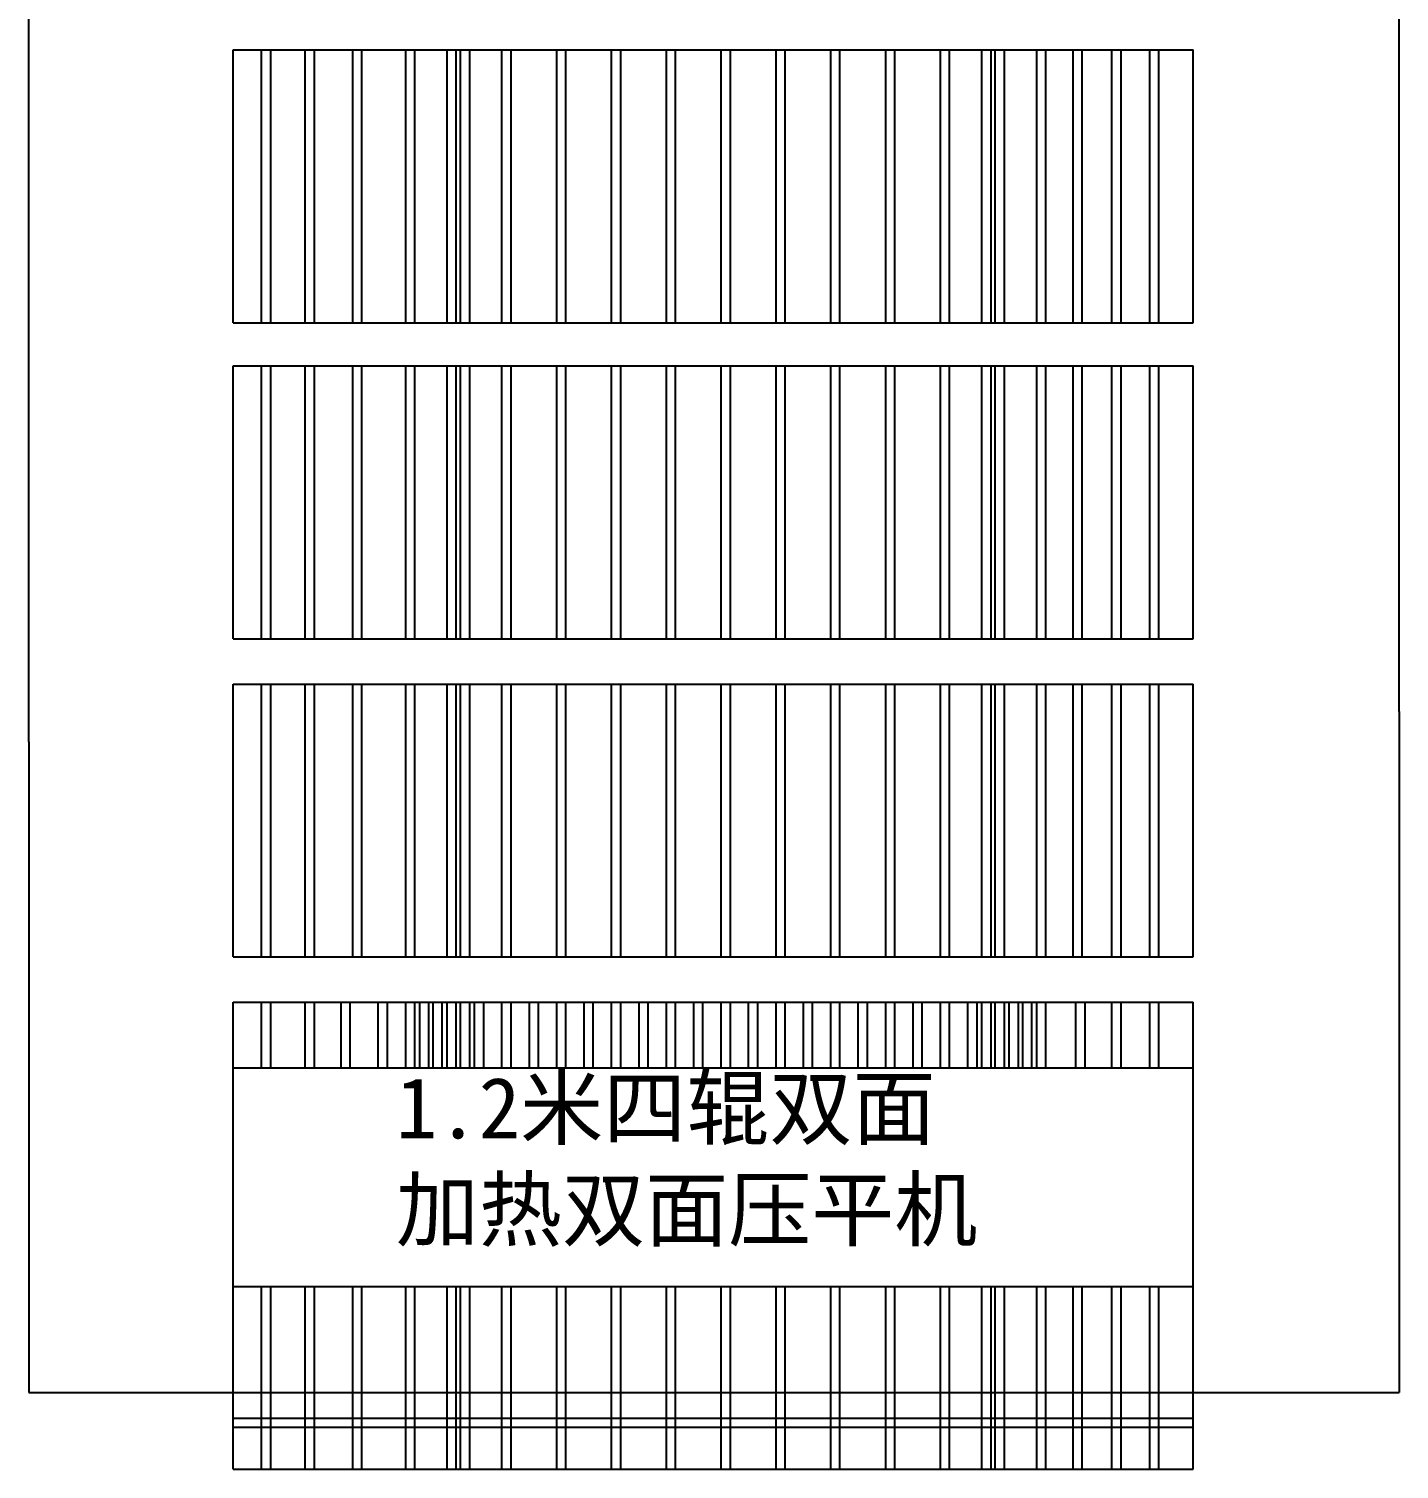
# Model space of a CAD drawing. Header units: millimetres. Extents: x 5343 to 29633, y -275 to 12336.
# Drawn here: x 24554 to 29054, y 2577 to 7307 of the extents above; entities that cross this region are included whole.
import ezdxf

# ---------------------------------------------------------------- set-up
doc = ezdxf.new("R2010")
doc.units = ezdxf.units.MM
doc.styles.get("Standard").update_dxf_attribs({"font": 'arial.ttf', "height": 200})

msp = doc.modelspace()

# ---------------------------------------------------------------- linework, layer by layer
for p, q in [((29054.1, 5065.1), (29054.1, 7597.6)), ((24554.1, 4965.1), (24554.1, 7497.6)), ((25225.6, 7238), (28377.6, 7238)), ((25225.6, 6341.6), (25225.6, 7238)), ((25318.3, 6341.6), (25318.3, 7238)), ((25348.3, 6341.6), (25348.3, 7238)), ((25375.6, 7238), (28227.6, 7238)), ((25461.8, 6341.6), (25461.8, 7238)), ((25491.8, 6341.6), (25491.8, 7238)), ((25617.7, 6341.6), (25617.7, 7238)), ((25647.7, 6341.6), (25647.7, 7238)), ((25791.8, 6341.6), (25791.8, 7238)), ((25821.8, 6341.6), (25821.8, 7238)), ((25927.8, 6341.6), (25927.8, 7238)), ((25927.8, 6341.6), (25927.8, 7238)), ((25927.8, 6341.6), (25927.8, 7238)), ((25957.8, 6341.6), (25957.8, 7238)), ((25957.8, 6341.6), (25957.8, 7238)), ((25957.8, 6341.6), (25957.8, 7238)), ((25971.8, 6341.6), (25971.8, 7238)), ((26001.8, 6341.6), (26001.8, 7238)), ((26107.8, 6341.6), (26107.8, 7238)), ((26107.8, 6341.6), (26107.8, 7238)), ((26107.8, 6341.6), (26107.8, 7238)), ((26107.8, 6341.6), (26107.8, 7238)), ((26137.8, 6341.6), (26137.8, 7238)), ((26137.8, 6341.6), (26137.8, 7238)), ((26137.8, 6341.6), (26137.8, 7238)), ((26137.8, 6341.6), (26137.8, 7238)), ((26287.8, 6341.6), (26287.8, 7238)), ((26287.8, 6341.6), (26287.8, 7238)), ((26287.8, 6341.6), (26287.8, 7238)), ((26287.8, 6341.6), (26287.8, 7238)), ((26317.8, 6341.6), (26317.8, 7238)), ((26317.8, 6341.6), (26317.8, 7238)), ((26317.8, 6341.6), (26317.8, 7238)), ((26317.8, 6341.6), (26317.8, 7238)), ((26467.8, 6341.6), (26467.8, 7238)), ((26467.8, 6341.6), (26467.8, 7238)), ((26497.8, 6341.6), (26497.8, 7238)), ((26497.8, 6341.6), (26497.8, 7238)), ((26647.8, 6341.6), (26647.8, 7238)), ((26647.8, 6341.6), (26647.8, 7238)), ((26677.8, 6341.6), (26677.8, 7238)), ((26677.8, 6341.6), (26677.8, 7238)), ((26827.8, 6341.6), (26827.8, 7238)), ((26827.8, 6341.6), (26827.8, 7238)), ((26827.8, 6341.6), (26827.8, 7238)), ((26827.8, 6341.6), (26827.8, 7238)), ((26857.8, 6341.6), (26857.8, 7238)), ((26857.8, 6341.6), (26857.8, 7238)), ((26857.8, 6341.6), (26857.8, 7238)), ((26857.8, 6341.6), (26857.8, 7238)), ((27007.8, 6341.6), (27007.8, 7238)), ((27007.8, 6341.6), (27007.8, 7238)), ((27007.8, 6341.6), (27007.8, 7238)), ((27007.8, 6341.6), (27007.8, 7238)), ((27007.8, 6341.6), (27007.8, 7238)), ((27037.8, 6341.6), (27037.8, 7238)), ((27037.8, 6341.6), (27037.8, 7238)), ((27037.8, 6341.6), (27037.8, 7238)), ((27037.8, 6341.6), (27037.8, 7238)), ((27037.8, 6341.6), (27037.8, 7238)), ((27187.8, 6341.6), (27187.8, 7238)), ((27187.8, 6341.6), (27187.8, 7238)), ((27187.8, 6341.6), (27187.8, 7238)), ((27217.8, 6341.6), (27217.8, 7238)), ((27217.8, 6341.6), (27217.8, 7238)), ((27217.8, 6341.6), (27217.8, 7238)), ((27367.8, 6341.6), (27367.8, 7238)), ((27397.8, 6341.6), (27397.8, 7238)), ((27547.8, 6341.6), (27547.8, 7238)), ((27547.8, 6341.6), (27547.8, 7238)), ((27547.8, 6341.6), (27547.8, 7238)), ((27577.8, 6341.6), (27577.8, 7238)), ((27577.8, 6341.6), (27577.8, 7238)), ((27577.8, 6341.6), (27577.8, 7238)), ((27683.8, 6341.6), (27683.8, 7238)), ((27683.8, 6341.6), (27683.8, 7238)), ((27683.8, 6341.6), (27683.8, 7238)), ((27713.8, 6341.6), (27713.8, 7238)), ((27713.8, 6341.6), (27713.8, 7238)), ((27713.8, 6341.6), (27713.8, 7238)), ((27727.8, 6341.6), (27727.8, 7238)), ((27727.8, 6341.6), (27727.8, 7238)), ((27727.8, 6341.6), (27727.8, 7238)), ((27727.8, 6341.6), (27727.8, 7238)), ((27757.8, 6341.6), (27757.8, 7238)), ((27757.8, 6341.6), (27757.8, 7238)), ((27757.8, 6341.6), (27757.8, 7238)), ((27757.8, 6341.6), (27757.8, 7238)), ((27863.8, 6341.6), (27863.8, 7238)), ((27893.8, 6341.6), (27893.8, 7238)), ((27983.3, 6341.6), (27983.3, 7238)), ((28013.3, 6341.6), (28013.3, 7238)), ((28110.6, 6341.6), (28110.6, 7238)), ((28140.6, 6341.6), (28140.6, 7238)), ((28235, 6341.6), (28235, 7238)), ((28265, 6341.6), (28265, 7238)), ((28377.6, 6341.6), (28377.6, 7238)), ((25225.6, 6341.6), (28377.6, 6341.6)), ((25225.6, 6200.4), (28377.6, 6200.4)), ((25225.6, 5304.1), (25225.6, 6200.4)), ((25318.3, 5304.1), (25318.3, 6200.4)), ((25348.3, 5304.1), (25348.3, 6200.4)), ((25375.6, 6200.4), (28227.6, 6200.4)), ((25461.8, 5304.1), (25461.8, 6200.4)), ((25491.8, 5304.1), (25491.8, 6200.4)), ((25617.7, 5304.1), (25617.7, 6200.4)), ((25647.7, 5304.1), (25647.7, 6200.4)), ((25791.8, 5304.1), (25791.8, 6200.4)), ((25821.8, 5304.1), (25821.8, 6200.4)), ((25927.8, 5304.1), (25927.8, 6200.4)), ((25927.8, 5304.1), (25927.8, 6200.4)), ((25927.8, 5304.1), (25927.8, 6200.4)), ((25957.8, 5304.1), (25957.8, 6200.4)), ((25957.8, 5304.1), (25957.8, 6200.4)), ((25957.8, 5304.1), (25957.8, 6200.4)), ((25971.8, 5304.1), (25971.8, 6200.4)), ((26001.8, 5304.1), (26001.8, 6200.4)), ((26107.8, 5304.1), (26107.8, 6200.4)), ((26107.8, 5304.1), (26107.8, 6200.4)), ((26107.8, 5304.1), (26107.8, 6200.4)), ((26107.8, 5304.1), (26107.8, 6200.4)), ((26137.8, 5304.1), (26137.8, 6200.4)), ((26137.8, 5304.1), (26137.8, 6200.4)), ((26137.8, 5304.1), (26137.8, 6200.4)), ((26137.8, 5304.1), (26137.8, 6200.4)), ((26287.8, 5304.1), (26287.8, 6200.4)), ((26287.8, 5304.1), (26287.8, 6200.4)), ((26287.8, 5304.1), (26287.8, 6200.4)), ((26287.8, 5304.1), (26287.8, 6200.4)), ((26317.8, 5304.1), (26317.8, 6200.4)), ((26317.8, 5304.1), (26317.8, 6200.4)), ((26317.8, 5304.1), (26317.8, 6200.4)), ((26317.8, 5304.1), (26317.8, 6200.4)), ((26467.8, 5304.1), (26467.8, 6200.4)), ((26467.8, 5304.1), (26467.8, 6200.4)), ((26497.8, 5304.1), (26497.8, 6200.4)), ((26497.8, 5304.1), (26497.8, 6200.4)), ((26647.8, 5304.1), (26647.8, 6200.4)), ((26647.8, 5304.1), (26647.8, 6200.4)), ((26677.8, 5304.1), (26677.8, 6200.4)), ((26677.8, 5304.1), (26677.8, 6200.4)), ((26827.8, 5304.1), (26827.8, 6200.4)), ((26827.8, 5304.1), (26827.8, 6200.4)), ((26827.8, 5304.1), (26827.8, 6200.4)), ((26827.8, 5304.1), (26827.8, 6200.4)), ((26857.8, 5304.1), (26857.8, 6200.4)), ((26857.8, 5304.1), (26857.8, 6200.4)), ((26857.8, 5304.1), (26857.8, 6200.4)), ((26857.8, 5304.1), (26857.8, 6200.4)), ((27007.8, 5304.1), (27007.8, 6200.4)), ((27007.8, 5304.1), (27007.8, 6200.4)), ((27007.8, 5304.1), (27007.8, 6200.4)), ((27007.8, 5304.1), (27007.8, 6200.4)), ((27007.8, 5304.1), (27007.8, 6200.4)), ((27037.8, 5304.1), (27037.8, 6200.4)), ((27037.8, 5304.1), (27037.8, 6200.4)), ((27037.8, 5304.1), (27037.8, 6200.4)), ((27037.8, 5304.1), (27037.8, 6200.4)), ((27037.8, 5304.1), (27037.8, 6200.4)), ((27187.8, 5304.1), (27187.8, 6200.4)), ((27187.8, 5304.1), (27187.8, 6200.4)), ((27187.8, 5304.1), (27187.8, 6200.4)), ((27217.8, 5304.1), (27217.8, 6200.4)), ((27217.8, 5304.1), (27217.8, 6200.4)), ((27217.8, 5304.1), (27217.8, 6200.4)), ((27367.8, 5304.1), (27367.8, 6200.4)), ((27397.8, 5304.1), (27397.8, 6200.4)), ((27547.8, 5304.1), (27547.8, 6200.4)), ((27547.8, 5304.1), (27547.8, 6200.4)), ((27547.8, 5304.1), (27547.8, 6200.4)), ((27577.8, 5304.1), (27577.8, 6200.4)), ((27577.8, 5304.1), (27577.8, 6200.4)), ((27577.8, 5304.1), (27577.8, 6200.4)), ((27683.8, 5304.1), (27683.8, 6200.4)), ((27683.8, 5304.1), (27683.8, 6200.4)), ((27683.8, 5304.1), (27683.8, 6200.4)), ((27713.8, 5304.1), (27713.8, 6200.4)), ((27713.8, 5304.1), (27713.8, 6200.4)), ((27713.8, 5304.1), (27713.8, 6200.4)), ((27727.8, 5304.1), (27727.8, 6200.4)), ((27727.8, 5304.1), (27727.8, 6200.4)), ((27727.8, 5304.1), (27727.8, 6200.4)), ((27727.8, 5304.1), (27727.8, 6200.4)), ((27757.8, 5304.1), (27757.8, 6200.4)), ((27757.8, 5304.1), (27757.8, 6200.4)), ((27757.8, 5304.1), (27757.8, 6200.4)), ((27757.8, 5304.1), (27757.8, 6200.4)), ((27863.8, 5304.1), (27863.8, 6200.4)), ((27893.8, 5304.1), (27893.8, 6200.4)), ((27983.3, 5304.1), (27983.3, 6200.4)), ((28013.3, 5304.1), (28013.3, 6200.4)), ((28110.6, 5304.1), (28110.6, 6200.4)), ((28140.6, 5304.1), (28140.6, 6200.4)), ((28235, 5304.1), (28235, 6200.4)), ((28265, 5304.1), (28265, 6200.4)), ((28377.6, 5304.1), (28377.6, 6200.4)), ((25225.6, 5304.1), (28377.6, 5304.1)), ((25225.6, 5155.4), (28377.6, 5155.4)), ((25225.6, 4259.1), (25225.6, 5155.4)), ((25318.3, 4259.1), (25318.3, 5155.4)), ((25348.3, 4259.1), (25348.3, 5155.4)), ((25461.8, 4259.1), (25461.8, 5155.4)), ((25491.8, 4259.1), (25491.8, 5155.4)), ((25617.7, 4259.1), (25617.7, 5155.4)), ((25647.7, 4259.1), (25647.7, 5155.4)), ((25791.8, 4259.1), (25791.8, 5155.4)), ((25821.8, 4259.1), (25821.8, 5155.4)), ((25927.8, 4259.1), (25927.8, 5155.4)), ((25927.8, 4259.1), (25927.8, 5155.4)), ((25927.8, 4259.1), (25927.8, 5155.4)), ((25957.8, 4259.1), (25957.8, 5155.4)), ((25957.8, 4259.1), (25957.8, 5155.4)), ((25957.8, 4259.1), (25957.8, 5155.4)), ((25971.8, 4259.1), (25971.8, 5155.4)), ((26001.8, 4259.1), (26001.8, 5155.4)), ((26107.8, 4259.1), (26107.8, 5155.4)), ((26107.8, 4259.1), (26107.8, 5155.4)), ((26107.8, 4259.1), (26107.8, 5155.4)), ((26107.8, 4259.1), (26107.8, 5155.4)), ((26137.8, 4259.1), (26137.8, 5155.4)), ((26137.8, 4259.1), (26137.8, 5155.4)), ((26137.8, 4259.1), (26137.8, 5155.4)), ((26137.8, 4259.1), (26137.8, 5155.4)), ((26287.8, 4259.1), (26287.8, 5155.4)), ((26287.8, 4259.1), (26287.8, 5155.4)), ((26287.8, 4259.1), (26287.8, 5155.4)), ((26287.8, 4259.1), (26287.8, 5155.4)), ((26317.8, 4259.1), (26317.8, 5155.4)), ((26317.8, 4259.1), (26317.8, 5155.4)), ((26317.8, 4259.1), (26317.8, 5155.4)), ((26317.8, 4259.1), (26317.8, 5155.4)), ((26467.8, 4259.1), (26467.8, 5155.4)), ((26467.8, 4259.1), (26467.8, 5155.4)), ((26497.8, 4259.1), (26497.8, 5155.4)), ((26497.8, 4259.1), (26497.8, 5155.4)), ((26647.8, 4259.1), (26647.8, 5155.4)), ((26647.8, 4259.1), (26647.8, 5155.4)), ((26677.8, 4259.1), (26677.8, 5155.4)), ((26677.8, 4259.1), (26677.8, 5155.4)), ((26827.8, 4259.1), (26827.8, 5155.4)), ((26827.8, 4259.1), (26827.8, 5155.4)), ((26827.8, 4259.1), (26827.8, 5155.4)), ((26827.8, 4259.1), (26827.8, 5155.4)), ((26857.8, 4259.1), (26857.8, 5155.4)), ((26857.8, 4259.1), (26857.8, 5155.4)), ((26857.8, 4259.1), (26857.8, 5155.4)), ((26857.8, 4259.1), (26857.8, 5155.4)), ((27007.8, 4259.1), (27007.8, 5155.4)), ((27007.8, 4259.1), (27007.8, 5155.4)), ((27007.8, 4259.1), (27007.8, 5155.4)), ((27007.8, 4259.1), (27007.8, 5155.4)), ((27007.8, 4259.1), (27007.8, 5155.4)), ((27037.8, 4259.1), (27037.8, 5155.4)), ((27037.8, 4259.1), (27037.8, 5155.4)), ((27037.8, 4259.1), (27037.8, 5155.4)), ((27037.8, 4259.1), (27037.8, 5155.4)), ((27037.8, 4259.1), (27037.8, 5155.4)), ((27187.8, 4259.1), (27187.8, 5155.4)), ((27187.8, 4259.1), (27187.8, 5155.4)), ((27187.8, 4259.1), (27187.8, 5155.4)), ((27217.8, 4259.1), (27217.8, 5155.4)), ((27217.8, 4259.1), (27217.8, 5155.4)), ((27217.8, 4259.1), (27217.8, 5155.4)), ((27367.8, 4259.1), (27367.8, 5155.4)), ((27397.8, 4259.1), (27397.8, 5155.4)), ((27547.8, 4259.1), (27547.8, 5155.4)), ((27547.8, 4259.1), (27547.8, 5155.4)), ((27547.8, 4259.1), (27547.8, 5155.4)), ((27577.8, 4259.1), (27577.8, 5155.4)), ((27577.8, 4259.1), (27577.8, 5155.4)), ((27577.8, 4259.1), (27577.8, 5155.4)), ((27683.8, 4259.1), (27683.8, 5155.4)), ((27683.8, 4259.1), (27683.8, 5155.4)), ((27683.8, 4259.1), (27683.8, 5155.4)), ((27713.8, 4259.1), (27713.8, 5155.4)), ((27713.8, 4259.1), (27713.8, 5155.4)), ((27713.8, 4259.1), (27713.8, 5155.4)), ((27727.8, 4259.1), (27727.8, 5155.4)), ((27727.8, 4259.1), (27727.8, 5155.4)), ((27727.8, 4259.1), (27727.8, 5155.4)), ((27727.8, 4259.1), (27727.8, 5155.4)), ((27757.8, 4259.1), (27757.8, 5155.4)), ((27757.8, 4259.1), (27757.8, 5155.4)), ((27757.8, 4259.1), (27757.8, 5155.4)), ((27757.8, 4259.1), (27757.8, 5155.4)), ((27863.8, 4259.1), (27863.8, 5155.4)), ((27893.8, 4259.1), (27893.8, 5155.4)), ((27983.3, 4259.1), (27983.3, 5155.4)), ((28013.3, 4259.1), (28013.3, 5155.4)), ((28110.6, 4259.1), (28110.6, 5155.4)), ((28140.6, 4259.1), (28140.6, 5155.4)), ((28235, 4259.1), (28235, 5155.4)), ((28265, 4259.1), (28265, 5155.4)), ((28377.6, 4259.1), (28377.6, 5155.4)), ((29054.1, 5065.1), (29054.1, 2828.5)), ((24554.1, 4965.1), (24554.1, 2828.5)), ((25225.6, 4259.1), (28377.6, 4259.1)), ((25225.6, 4110.6), (28377.6, 4110.6)), ((25225.6, 3177.2), (25225.6, 4110.6)), ((25318.3, 3895), (25318.3, 4110.6)), ((25348.3, 3895), (25348.3, 4110.6)), ((25461.8, 3895), (25461.8, 4110.6)), ((25491.8, 3895), (25491.8, 4110.6)), ((25579.6, 3895), (25579.6, 4110.6)), ((25609.6, 3895), (25609.6, 4110.6)), ((25701.8, 3895), (25701.8, 4110.6)), ((25731.8, 3895), (25731.8, 4110.6)), ((25791.8, 3895), (25791.8, 4110.6)), ((25821.8, 3895), (25821.8, 4110.6)), ((25837.8, 3895), (25837.8, 4110.6)), ((25867.8, 3895), (25867.8, 4110.6)), ((25881.8, 3895), (25881.8, 4110.6)), ((25911.8, 3895), (25911.8, 4110.6)), ((25927.8, 3895), (25927.8, 4110.6)), ((25957.8, 3895), (25957.8, 4110.6)), ((25971.8, 3895), (25971.8, 4110.6)), ((26001.8, 3895), (26001.8, 4110.6)), ((26017.8, 3895), (26017.8, 4110.6)), ((26047.8, 3895), (26047.8, 4110.6)), ((26107.8, 3895), (26107.8, 4110.6)), ((26137.8, 3895), (26137.8, 4110.6)), ((26197.8, 3895), (26197.8, 4110.6)), ((26227.8, 3895), (26227.8, 4110.6)), ((26287.8, 3895), (26287.8, 4110.6)), ((26317.8, 3895), (26317.8, 4110.6)), ((26377.8, 3895), (26377.8, 4110.6)), ((26407.8, 3895), (26407.8, 4110.6)), ((26467.8, 3895), (26467.8, 4110.6)), ((26497.8, 3895), (26497.8, 4110.6)), ((26557.8, 3895), (26557.8, 4110.6)), ((26587.8, 3895), (26587.8, 4110.6)), ((26647.8, 3895), (26647.8, 4110.6)), ((26677.8, 3895), (26677.8, 4110.6)), ((26737.8, 3895), (26737.8, 4110.6)), ((26767.8, 3895), (26767.8, 4110.6)), ((26827.8, 3895), (26827.8, 4110.6)), ((26857.8, 3895), (26857.8, 4110.6)), ((26917.8, 3895), (26917.8, 4110.6)), ((26947.8, 3895), (26947.8, 4110.6)), ((27007.8, 3895), (27007.8, 4110.6)), ((27037.8, 3895), (27037.8, 4110.6)), ((27097.8, 3895), (27097.8, 4110.6)), ((27127.8, 3895), (27127.8, 4110.6)), ((27187.8, 3895), (27187.8, 4110.6)), ((27217.8, 3895), (27217.8, 4110.6)), ((27277.8, 3895), (27277.8, 4110.6)), ((27307.8, 3895), (27307.8, 4110.6)), ((27367.8, 3895), (27367.8, 4110.6)), ((27397.8, 3895), (27397.8, 4110.6)), ((27457.8, 3895), (27457.8, 4110.6)), ((27487.8, 3895), (27487.8, 4110.6)), ((27547.8, 3895), (27547.8, 4110.6)), ((27577.8, 3895), (27577.8, 4110.6)), ((27637.8, 3895), (27637.8, 4110.6)), ((27667.8, 3895), (27667.8, 4110.6)), ((27683.8, 3895), (27683.8, 4110.6)), ((27713.8, 3895), (27713.8, 4110.6)), ((27727.8, 3895), (27727.8, 4110.6)), ((27757.8, 3895), (27757.8, 4110.6)), ((27773.8, 3895), (27773.8, 4110.6)), ((27803.8, 3895), (27803.8, 4110.6)), ((27817.8, 3895), (27817.8, 4110.6)), ((27847.8, 3895), (27847.8, 4110.6)), ((27863.8, 3895), (27863.8, 4110.6)), ((27893.8, 3895), (27893.8, 4110.6)), ((27992.6, 3895), (27992.6, 4110.6)), ((28022.6, 3895), (28022.6, 4110.6)), ((28110.6, 3895), (28110.6, 4110.6)), ((28140.6, 3895), (28140.6, 4110.6)), ((28235, 3895), (28235, 4110.6)), ((28265, 3895), (28265, 4110.6)), ((28377.6, 3177.2), (28377.6, 4110.6)), ((25225.6, 3895), (28377.6, 3895)), ((25225.6, 3177.2), (28377.6, 3177.2)), ((25225.6, 2577.2), (25225.6, 3177.2)), ((25318.3, 2577.2), (25318.3, 3177.2)), ((25348.3, 2577.2), (25348.3, 3177.2)), ((25375.6, 3177.2), (28227.6, 3177.2)), ((25461.8, 2577.2), (25461.8, 3177.2)), ((25491.8, 2577.2), (25491.8, 3177.2)), ((25617.7, 2577.2), (25617.7, 3177.2)), ((25647.7, 2577.2), (25647.7, 3177.2)), ((25791.8, 2577.2), (25791.8, 3177.2)), ((25821.8, 2577.2), (25821.8, 3177.2)), ((25927.8, 2577.2), (25927.8, 3177.2)), ((25927.8, 2577.2), (25927.8, 3177.2)), ((25927.8, 2577.2), (25927.8, 3177.2)), ((25957.8, 2577.2), (25957.8, 3177.2)), ((25957.8, 2577.2), (25957.8, 3177.2)), ((25957.8, 2577.2), (25957.8, 3177.2)), ((25971.8, 2577.2), (25971.8, 3177.2)), ((26001.8, 2577.2), (26001.8, 3177.2)), ((26107.8, 2577.2), (26107.8, 3177.2)), ((26107.8, 2577.2), (26107.8, 3177.2)), ((26107.8, 2577.2), (26107.8, 3177.2)), ((26107.8, 2577.2), (26107.8, 3177.2)), ((26137.8, 2577.2), (26137.8, 3177.2)), ((26137.8, 2577.2), (26137.8, 3177.2)), ((26137.8, 2577.2), (26137.8, 3177.2)), ((26137.8, 2577.2), (26137.8, 3177.2)), ((26287.8, 2577.2), (26287.8, 3177.2)), ((26287.8, 2577.2), (26287.8, 3177.2)), ((26287.8, 2577.2), (26287.8, 3177.2)), ((26287.8, 2577.2), (26287.8, 3177.2)), ((26317.8, 2577.2), (26317.8, 3177.2)), ((26317.8, 2577.2), (26317.8, 3177.2)), ((26317.8, 2577.2), (26317.8, 3177.2)), ((26317.8, 2577.2), (26317.8, 3177.2)), ((26467.8, 2577.2), (26467.8, 3177.2)), ((26467.8, 2577.2), (26467.8, 3177.2)), ((26497.8, 2577.2), (26497.8, 3177.2)), ((26497.8, 2577.2), (26497.8, 3177.2)), ((26647.8, 2577.2), (26647.8, 3177.2)), ((26647.8, 2577.2), (26647.8, 3177.2)), ((26677.8, 2577.2), (26677.8, 3177.2)), ((26677.8, 2577.2), (26677.8, 3177.2)), ((26827.8, 2577.2), (26827.8, 3177.2)), ((26827.8, 2577.2), (26827.8, 3177.2)), ((26827.8, 2577.2), (26827.8, 3177.2)), ((26827.8, 2577.2), (26827.8, 3177.2)), ((26857.8, 2577.2), (26857.8, 3177.2)), ((26857.8, 2577.2), (26857.8, 3177.2)), ((26857.8, 2577.2), (26857.8, 3177.2)), ((26857.8, 2577.2), (26857.8, 3177.2)), ((27007.8, 2577.2), (27007.8, 3177.2)), ((27007.8, 2577.2), (27007.8, 3177.2)), ((27007.8, 2577.2), (27007.8, 3177.2)), ((27007.8, 2577.2), (27007.8, 3177.2)), ((27007.8, 2577.2), (27007.8, 3177.2)), ((27037.8, 2577.2), (27037.8, 3177.2)), ((27037.8, 2577.2), (27037.8, 3177.2)), ((27037.8, 2577.2), (27037.8, 3177.2)), ((27037.8, 2577.2), (27037.8, 3177.2)), ((27037.8, 2577.2), (27037.8, 3177.2)), ((27187.8, 2577.2), (27187.8, 3177.2)), ((27187.8, 2577.2), (27187.8, 3177.2)), ((27187.8, 2577.2), (27187.8, 3177.2)), ((27217.8, 2577.2), (27217.8, 3177.2)), ((27217.8, 2577.2), (27217.8, 3177.2)), ((27217.8, 2577.2), (27217.8, 3177.2)), ((27367.8, 2577.2), (27367.8, 3177.2)), ((27397.8, 2577.2), (27397.8, 3177.2)), ((27547.8, 2577.2), (27547.8, 3177.2)), ((27547.8, 2577.2), (27547.8, 3177.2)), ((27547.8, 2577.2), (27547.8, 3177.2)), ((27577.8, 2577.2), (27577.8, 3177.2)), ((27577.8, 2577.2), (27577.8, 3177.2)), ((27577.8, 2577.2), (27577.8, 3177.2)), ((27683.8, 2577.2), (27683.8, 3177.2)), ((27683.8, 2577.2), (27683.8, 3177.2)), ((27683.8, 2577.2), (27683.8, 3177.2)), ((27713.8, 2577.2), (27713.8, 3177.2)), ((27713.8, 2577.2), (27713.8, 3177.2)), ((27713.8, 2577.2), (27713.8, 3177.2)), ((27727.8, 2577.2), (27727.8, 3177.2)), ((27727.8, 2577.2), (27727.8, 3177.2)), ((27727.8, 2577.2), (27727.8, 3177.2)), ((27727.8, 2577.2), (27727.8, 3177.2)), ((27757.8, 2577.2), (27757.8, 3177.2)), ((27757.8, 2577.2), (27757.8, 3177.2)), ((27757.8, 2577.2), (27757.8, 3177.2)), ((27757.8, 2577.2), (27757.8, 3177.2)), ((27863.8, 2577.2), (27863.8, 3177.2)), ((27893.8, 2577.2), (27893.8, 3177.2)), ((27983.3, 2577.2), (27983.3, 3177.2)), ((28013.3, 2577.2), (28013.3, 3177.2)), ((28110.6, 2577.2), (28110.6, 3177.2)), ((28140.6, 2577.2), (28140.6, 3177.2)), ((28235, 2577.2), (28235, 3177.2)), ((28265, 2577.2), (28265, 3177.2)), ((28377.6, 2577.2), (28377.6, 3177.2)), ((24554.1, 2828.5), (29054.1, 2828.5)), ((25225.6, 2745.3), (28377.6, 2745.3)), ((25225.6, 2715.3), (28377.6, 2715.3)), ((25225.6, 2577.2), (28377.6, 2577.2))]:
    msp.add_line(p, q)

# ---------------------------------------------------------------- texts
at = {"color": 1, "insert": (25759.5, 3863.5), "char_height": 200, "attachment_point": 1}
msp.add_mtext_dynamic_manual_height_columns('{\\fSimSun|b0|i0|c0|p2;1.2\\fSimSun|b0|i0|c134|p2;米四辊双面\\P加热双面压平机}', width=2002.032, gutter_width=1000, heights=[0], dxfattribs=at)

doc.saveas('drawing.dxf')
